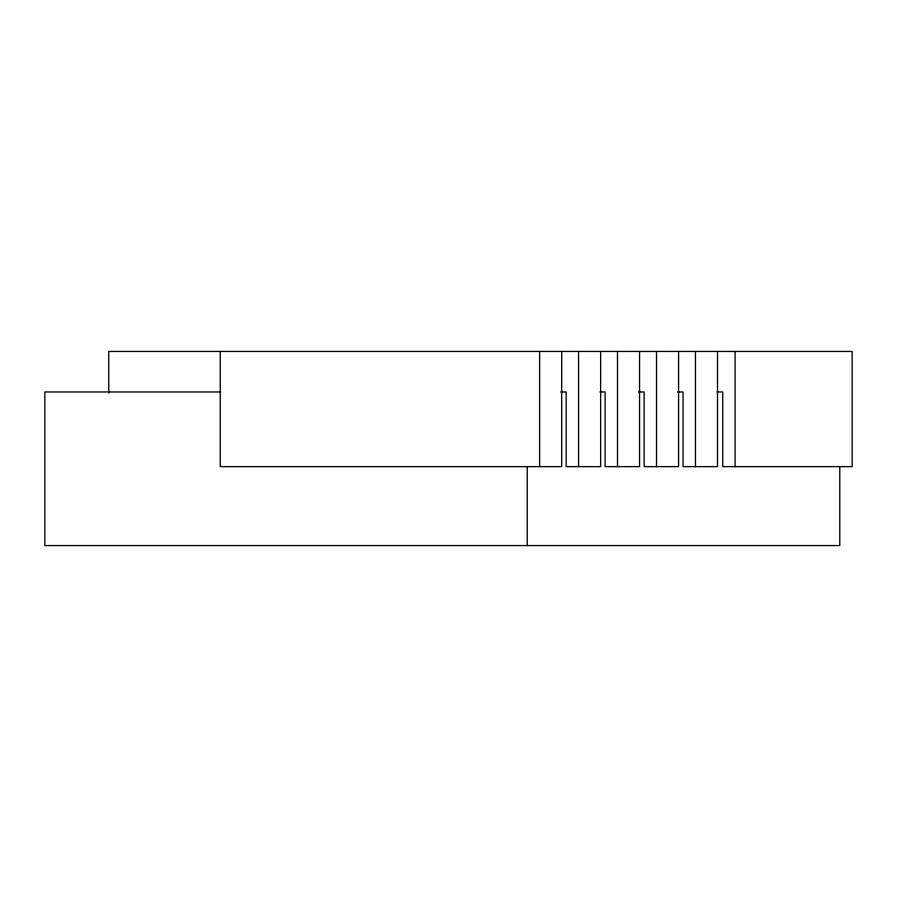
<?xml version="1.0" encoding="UTF-8"?>
<svg xmlns="http://www.w3.org/2000/svg" width="897" height="897" viewBox="0 0 897 897"><rect width="100%" height="100%" fill="white"/><g stroke="black" fill="none" stroke-linecap="round" stroke-linejoin="round"><path stroke-width="1.35" d="M220.774 391.967L44.85 391.967L44.85 545.555L839.771 545.555L839.771 466.631M560.603 391.967L566.175 391.967L566.175 466.631L600.631 466.631L600.631 351.445M599.925 391.967L605.116 391.967L605.116 466.631L639.561 466.631L639.561 351.445M638.552 391.967L644.136 391.967L644.136 466.631L678.581 466.631L678.581 351.445M677.482 391.967L683.066 391.967L683.066 466.631L717.51 466.631L717.51 351.445M717.129 391.967L722.724 391.967L722.724 466.631L852.15 466.631L852.15 351.445L108.75 351.445L108.75 393.077M735.103 351.445L735.103 466.631M695.444 351.445L695.444 466.631M656.514 351.445L656.514 466.631M617.495 351.445L617.495 466.631M578.565 351.445L578.565 466.631M561.69 351.445L561.69 466.631L220.258 466.631L220.258 351.445M539.624 351.445L539.624 466.631M527.245 466.631L527.245 545.555"/></g></svg>
